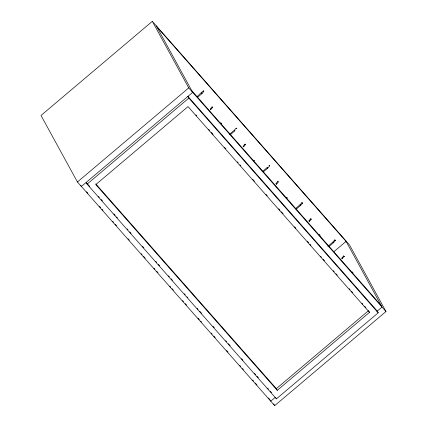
<?xml version="1.0" encoding="UTF-8"?>
<svg xmlns="http://www.w3.org/2000/svg" width="427" height="427" viewBox="0 0 427 427"><rect width="100%" height="100%" fill="white"/><g stroke="black" fill="none" stroke-linecap="round" stroke-linejoin="round"><path stroke-width="0.64" d="M212.048 106.969L212.571 107.065L212.443 107.374M236.12 128.132L236.777 128.607L236.12 128.132L234.332 130.214L229.278 134.489M243.166 146.28L243.716 146.824L245.498 144.401L244.949 144.123L243.128 146.28M269.672 165.836L269.026 165.334L269.667 165.863L267.798 168.083L263.245 171.937M301.9 202.611L302.529 203.161L301.91 202.606L300.08 204.768L295.532 208.616M203.503 91.223C204.971 88.987 197.616 96.096 196.906 96.785M276.595 184.149L278.463 181.929L278.025 181.411L277.886 181.678M203.268 90.791L203.439 91.165M244.938 144.134L245.151 144.545M311.064 219.206L311.176 218.87L310.685 218.832M335.03 240.342C336.001 240.961 334.635 239.2 334.859 240.187M343.564 255.96L344.199 256.499L343.564 255.96L341.808 258.25M197.493 97.383L202.051 93.529L203.898 91.341M212.064 106.857L210.297 109.125M212.689 107.407L210.724 109.552M277.812 181.411L276.002 183.557L276.595 184.112M302.529 203.161L300.677 205.36L296.119 209.209M308.934 220.972L310.685 218.683M311.315 219.232L309.383 221.399M327.899 246.32L332.959 242.045L334.773 239.889M328.993 246.486L333.551 242.632L335.392 240.444M342.091 258.548L344.199 256.499M152.311 21.35L41.013 115.466L77.436 181.993L274.689 405.65L385.987 311.534L349.564 245.007L152.311 21.35L188.739 87.882L385.987 311.534M77.436 181.993L188.739 87.882M87.087 184.138L188.846 98.093L187.912 96.385L377.271 311.096L378.205 312.804L276.445 398.85L87.087 184.138L86.153 182.436L89.675 186.428M230.372 134.66L234.925 130.806L234.669 130.657M262.658 171.339L267.206 167.491M333.887 251.7L346.083 241.383L156.725 26.677M277.272 390.342L276.338 388.639L368.554 310.659L369.488 312.361L277.272 390.342L95.803 184.581L188.024 106.601L369.488 312.361M275.314 397.307L270.739 401.177L270.12 400.04M376.961 311.358L382.042 307.061L345.619 240.534M201.496 92.937L202.051 93.492M210.287 109.002L210.847 109.558M234.37 130.214L234.925 130.769M243.646 146.856L243.401 146.664M267.243 167.491L267.798 168.046M267.729 168.067L267.217 167.555M276.547 184.144L276.007 183.605M300.117 204.768L300.677 205.323M300.629 205.355L300.09 204.832M308.913 220.828L309.468 221.383M332.991 242.04L333.551 242.595M341.787 258.105L342.347 258.661M201.688 93.283L201.459 92.979M191.75 90.647L381.108 305.358M188.846 98.093L378.205 312.804M195.897 114.884L196.778 115.882M208.67 129.365L209.55 130.363M211.312 132.359L213.073 134.361M224.527 147.347L225.846 148.842M237.3 161.828L238.181 162.826M239.942 164.822L240.823 165.825M252.715 179.308L254.476 181.304M265.93 194.29L267.249 195.79M278.703 208.776L280.027 210.271M281.345 211.771L283.106 213.767M294.561 226.753L295.879 228.253M307.333 241.239L308.652 242.733M309.975 244.233L310.856 245.231M320.544 256.221L321.43 257.219M323.191 259.216L324.509 260.716M333.322 270.702L334.202 271.7M335.964 273.702L337.282 275.196M349.174 288.684L350.055 289.682M351.378 291.177L352.702 292.676M361.947 303.165L362.833 304.163M364.594 306.164L365.912 307.659M95.749 183.872L276.338 388.639M98.482 196.415L99.363 197.413M101.124 199.409L102.448 200.909M113.897 213.89L115.215 215.389M116.539 216.889L117.42 217.887M127.107 228.872L127.988 229.87M129.749 231.866L131.073 233.366M142.522 246.347L143.84 247.847M155.732 261.329L156.613 262.327M158.374 264.324L159.693 265.824M168.5 275.81L169.38 276.808M171.147 278.804L172.465 280.304M184.357 293.781L185.238 294.779M186.999 296.781L187.88 297.779M197.125 308.262L198.005 309.26M199.767 311.262L201.528 313.258M212.977 326.239L214.301 327.739M225.75 340.719L226.63 341.717M228.392 343.714L230.153 345.715M241.602 358.696L242.926 360.196M254.375 373.177L255.693 374.676M257.017 376.171L258.335 377.671M267.585 388.154L268.466 389.152M270.227 391.153L271.551 392.648M86.617 191.75L87.935 193.25M99.384 206.23L100.708 207.73M102.026 209.23L102.907 210.228M112.595 221.213L113.475 222.211M115.237 224.207L116.56 225.707M128.009 238.688L129.328 240.187M141.22 253.67L142.1 254.668M143.424 256.163L145.185 258.164M153.992 268.151L154.873 269.149M156.634 271.145L157.953 272.645M169.845 286.122L170.725 287.125M172.044 288.62L173.367 290.12M182.617 300.603L183.498 301.601M185.259 303.602L186.578 305.097M198.027 318.083L199.35 319.577M200.669 321.077L201.549 322.075M211.237 333.06L212.118 334.058M213.879 336.054L215.203 337.554M226.652 350.535L227.97 352.035M239.862 365.517L240.743 366.515M242.504 368.512L243.385 369.51M252.635 379.998L253.515 380.996M255.277 382.992L257.038 384.989M268.487 397.975L269.805 399.469M156.261 25.823L192.684 92.355L81.381 186.466L80.746 185.302M275.821 397.713L276.445 398.85M273.728 403.899L274.689 405.65M220.839 122.971L221.496 123.462L220.839 122.955M253.713 160.242L254.369 160.739L253.718 160.232M286.586 197.52L287.243 198.011L286.586 197.52M319.465 234.797L320.117 235.288L319.465 234.781M352.339 272.074L352.996 272.565L352.344 272.047"/></g></svg>
